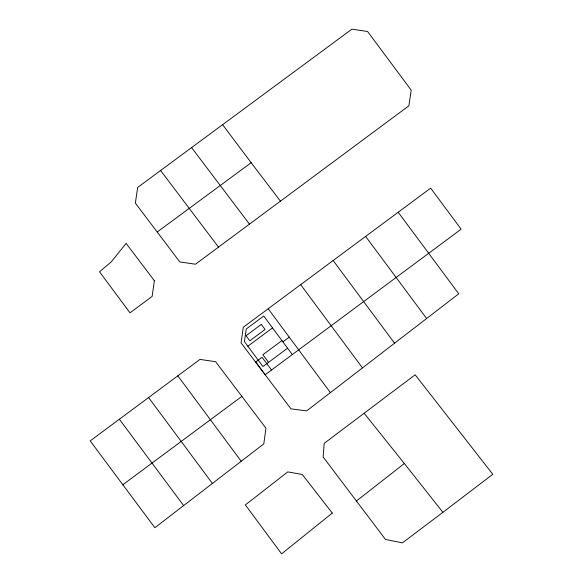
<?xml version="1.0" encoding="UTF-8"?>
<svg xmlns="http://www.w3.org/2000/svg" width="583" height="583" viewBox="0 0 583 583"><rect width="100%" height="100%" fill="white"/><g stroke="black" fill="none" stroke-linecap="round" stroke-linejoin="round"><path stroke-width="0.87" d="M356.271 501.132L404.34 463.514L442.898 512.311L492.803 474.307L415.162 374.789L324.221 443.328L323.135 456.955L385.48 539.464L402.459 542.846L442.898 512.311M183.645 505.585L263.808 443.86L265.928 428.17L215.601 361.671L199.94 359.427L90.197 440.886L154.859 527.732L183.645 505.585L119.362 419.221M398.196 212.256L458.748 293.781L306.614 410.928L290.924 408.807L241.063 342.884L243.308 327.223L430.655 188.149L461.153 229.185L265.17 374.738L255.726 362.014L262.073 357.299L271.503 370.001M218.508 247.119L195.509 264.201L179.848 261.956L135.373 203.117L137.646 187.456L351.913 29.15L367.574 31.489L411.204 90.146L408.894 105.8L218.508 247.119L160.58 170.498M247.841 346.207L272.531 327.886M281.953 340.589L262.904 354.726L268.559 362.349M282.893 341.849L289.248 337.142M287.616 348.204L262.926 366.525L244.445 341.623L246.252 328.972L263.72 316.015L292.323 354.551M241.887 396.374L122.714 484.83M280.452 201.157L251.156 162.715L157.199 231.998M364.302 413.471L404.34 463.514M249.48 224.149L191.588 147.594M222.619 124.689L251.156 162.715M426.61 318.522L365.643 236.428M394.56 343.198L333.155 260.535M362.48 367.902L300.668 284.642M177.822 375.846L241.224 461.262M148.592 397.548L212.401 483.438M268.18 308.75L330.401 392.614M154.386 280.751L152.134 296.412L129.994 312.831L99.525 271.765L111.266 261.862L126.132 243.388L154.386 280.751M332.295 513.069L281.596 553.85L245.363 504.9L287.783 471.887L302.278 474.496L332.295 513.069M261.301 324.403L246.055 335.713L249.823 340.793L265.068 329.482L261.301 324.403"/></g></svg>
